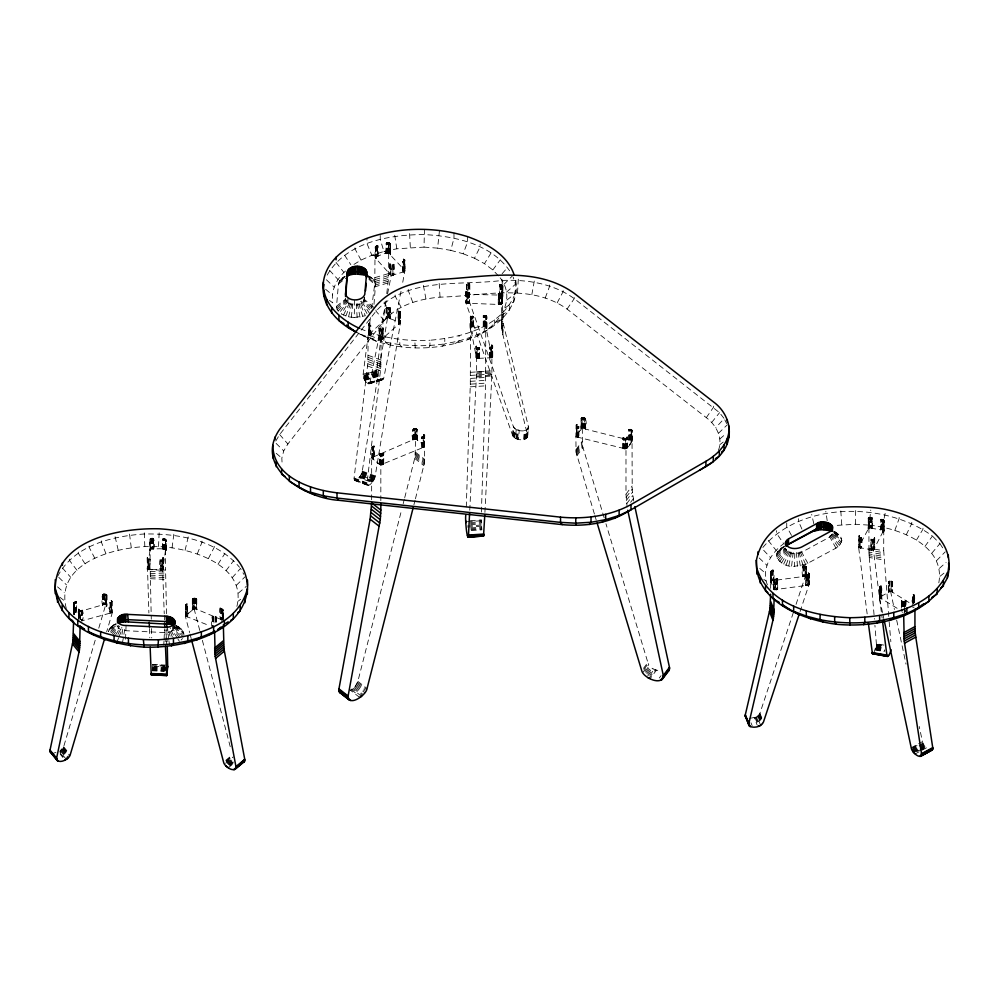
<?xml version="1.0" encoding="UTF-8"?>
<svg xmlns="http://www.w3.org/2000/svg" width="999" height="999" viewBox="0 0 999 999"><rect width="100%" height="100%" fill="white"/><g stroke="black" fill="none" stroke-linecap="round" stroke-linejoin="round"><path stroke-width="0.75" stroke-dasharray="5 3.75" d="M73.501 613.436L73.501 602.946L76.598 601.935L76.598 612.437L73.714 613.049M73.576 613.249L73.714 602.559M73.914 612.862L73.914 602.372M74.163 612.699L74.163 602.21M74.45 612.562L74.45 602.072M74.775 612.462L74.775 601.96M75.125 612.375L75.125 601.885M75.487 612.337L75.487 601.848L73.576 602.759L74.863 604.333L74.863 614.835M75.862 612.337L75.862 601.848M76.236 612.362L76.236 601.873M78.684 619.492L78.684 609.003L79.97 610.576L79.97 619.567M78.796 617.432L78.684 609.003M78.958 617.594L78.796 609.927M79.171 617.744L78.958 610.102M79.408 617.882L79.171 610.252M79.67 617.981L79.408 610.377M105.956 594.18C107.992 625.262 105.12 587.05 106.918 595.354M106.306 594.355L106.306 604.857L103.709 604.57L76.598 612.437M106.593 605.069L106.593 594.58M111.9 601.061L112.013 612.087L112.013 601.323L111.064 600.424L111.064 610.913L112.375 612.524L106.668 631.793M111.413 611.088L111.413 600.599M111.701 611.313L111.701 600.811M126.074 625.486L125.499 640.471M149.438 569.805C147.165 566.795 153.034 557.467 148.114 559.078L148.114 569.567L149.9 569.767L150.212 549.038C154.233 549.4 167.357 547.065 165.31 551.685L162.949 568.181L163.549 569.18L162.65 570.267L164.248 613.723M148.114 559.078L148.526 569.705L147.278 569.53L147.14 568.531L149.987 550.624L150.162 538.861M148.976 569.78L148.526 559.203M160.027 559.64C157.717 573.863 164.498 574.475 162.263 559.752C157.28 557.679 163.149 567.594 160.889 570.342M160.439 570.267L160.439 559.777M162.849 549.525L162.849 539.023L164.448 538.898L166.184 540.047L166.121 550.973M163.149 549.438L163.149 538.948M163.474 549.388L163.474 538.898M163.799 549.363L163.799 538.861M164.123 549.363L164.123 538.873M164.448 549.388L164.448 538.898M164.773 549.45L164.773 538.961M165.072 549.525L165.072 539.035M165.335 549.637L165.335 539.148L162.575 539.135L162.575 549.625M165.584 549.762L165.584 539.273L162.849 539.023M165.822 549.937L165.822 539.448M166.121 550.337L165.996 539.635M166.184 550.549L166.184 540.047M185.627 604.732L185.539 615.796L185.514 605.107L187.25 603.871L187.25 614.36L185.277 616.008L189.623 632.579M185.752 615.047L185.752 604.557M192.332 599.437L192.345 610.127L192.357 599.25L194.443 598.164L196.803 599.3L194.068 598.201L192.357 599.25M192.357 609.74L192.557 598.888M216.046 622.277L216.308 615.771L215.035 616.833L215.035 625.824M216.221 622.027L216.308 615.771M222.852 619.605L223.127 610.102L221.84 611.163L222.852 610.614M223.027 619.355L223.127 610.102M369.88 333.516L369.88 323.014L369.168 323.351L369.18 335.477L368.219 334.99L381.168 339.822L400.512 322.552L387.562 317.719L362.262 471.116C362.637 474.475 354.545 485.014 354.083 478.034L367.794 363.748L368.219 334.99L386.538 318.331L387.562 317.719L390.472 318.806L390.472 308.316L388.599 307.367L387.937 307.367L387.937 317.857L388.599 317.857L388.599 307.367M369.905 335.826C372.152 333.616 366.645 322.302 370.804 325.462L370.804 335.964M370.342 335.914L369.905 325.324M371.653 499.8L371.653 457.717L414.298 439.185L416.72 439.498L424.637 445.804L423.813 447.202L383.803 463.611C379.807 467.495 374.85 460.189 371.653 457.717M371.94 458.091L371.978 447.09L373.988 446.103L374.3 456.593M372.09 458.391L372.078 446.915M372.365 458.666L372.39 446.603M372.59 446.466L372.54 458.778L379.333 463.848M372.739 458.891C374.438 456.131 370.954 444.705 372.739 448.401M372.952 458.978L372.827 446.353M373.189 459.053L373.089 446.253M373.439 459.115L373.376 446.178M373.676 456.618L373.676 446.128M373.988 456.593L373.988 446.103M371.64 308.404L374.787 283.391L374.987 257.23C379.533 255.969 387.525 250.562 390.234 254.895L404.87 270.479L402.222 285.214M378.072 256.318L378.072 245.829L375.387 246.628L378.072 245.829M379.483 464.148L379.308 453.196L381.68 454.458L383.803 453.109L380.831 454.383L379.308 453.196M379.595 464.285L379.595 453.796M379.745 464.423L379.745 453.933M379.92 464.547L379.92 454.046M379.945 339.56C380.956 327.21 378.259 323.064 378.971 338.998M380.119 464.647L380.119 454.158M380.344 464.747L380.344 454.245M379.945 329.071C379.52 343.344 382.979 343.731 382.355 328.933C384.19 327.747 382.467 327.098 381.331 329.195L381.331 339.685M380.582 464.822L380.582 454.32M380.831 500.724L380.831 454.383M380.844 339.71L380.844 329.208L378.971 328.509M381.256 464.935L381.256 454.445M398.701 324.176L398.701 313.674L400.574 312.275L398.301 311.101L397.977 321.603L400.512 322.552L375.212 475.949C375.587 479.308 367.507 489.847 367.033 482.867L380.744 368.581L381.168 339.822M381.68 464.947L381.68 454.458M382.118 464.91L382.118 454.408M382.517 464.822L382.517 454.333L383.803 453.109L383.666 464.098M382.892 464.697L382.892 454.195M383.216 464.523L383.216 454.033M383.479 464.323L383.479 453.833M386.163 253.796L386.351 243.144L388.711 242.682L390.359 243.756L390.372 254.47M386.563 253.496L386.563 243.007M386.825 253.371L386.825 242.882M387.1 253.271L387.1 242.782M387.412 253.197L387.412 242.707M387.724 253.147L387.724 242.657M388.062 253.134L388.062 242.645M388.261 317.844L388.261 307.355M388.386 253.134L388.386 242.645L386.026 243.481L386.026 253.971M386.763 293.619L388.623 277.447L388.711 242.682L386.351 243.144M388.923 317.894L388.923 307.405M389.223 317.957L389.223 307.467M389.061 242.757L389.061 253.247L383.916 251.461L371.878 255.257L361.026 260.09L353.958 264.398M389.385 253.359L389.385 242.857M389.685 253.496L389.685 242.994M389.935 253.659L389.935 243.157M390.272 254.033L390.134 243.344M390.359 254.245L390.359 243.756L388.711 242.682L390.372 243.968M391.97 264.822C390.134 280.719 396.153 277.235 393.968 264.236L391.97 264.822L393.968 264.236M392.445 264.81L392.445 275.299L391.221 275.537L375.399 258.042L375.711 256.78M392.894 275.237L392.894 264.735M398.301 321.591L398.301 311.101M398.638 321.603L398.638 311.114M398.963 321.641L398.963 311.151M399.263 321.703L399.263 311.213M402.609 261.676L404.607 261.089L402.609 261.676L402.609 272.178L404.957 271.478L404.72 259.79L403.309 259.128L403.309 269.618M403.084 272.153L403.084 261.663M403.534 272.09L403.534 261.588M412.899 440.084C409.665 428.022 417.894 422.165 415.222 439.098M412.999 439.922L413.136 429.258M413.299 439.61L413.299 429.108M413.511 439.473L413.511 428.971M413.748 439.348L413.748 428.858M414.011 439.26L414.011 428.758M414.298 439.185L414.298 428.683M414.597 439.123L414.597 428.633M414.91 428.608L414.91 439.098C420.354 439.997 413.286 413.961 415.809 439.173M404.732 497.627L415.022 457.18L415.547 438.961M416.071 439.223L416.071 428.733M416.521 439.398L416.308 428.808M416.72 439.498L416.521 428.908M416.895 439.622L416.72 429.008M417.045 439.76L416.895 429.133M417.332 440.347L417.045 429.258M421.753 447.39L421.753 436.888L424.725 435.626L423.201 434.44L423.201 444.93M422.165 447.44L421.753 436.888M422.602 447.452L422.602 436.963L424.725 435.626L423.201 434.44M423.039 447.415L423.039 436.925M423.439 447.327L423.451 434.49M423.813 447.202L423.688 434.565M423.913 445.154L423.913 434.665M424.138 447.028L424.113 434.765M424.4 446.828L424.288 434.89M424.587 446.603L424.55 435.164M415.447 498.751L424.425 463.074L424.7 435.464M470.816 329.021L470.492 316.883L470.816 329.021L476.635 358.466L476.635 371.753L469.755 510.277M470.429 328.746L470.329 317.033M466.283 506.905L470.304 384.153L470.492 316.883M470.192 328.409C468.718 318.394 474.712 307.055 473.426 326.935C471.915 329.645 489.41 322.602 486.188 328.246L491.545 355.332L492.644 356.83L491.008 357.742L476.635 358.466L476.273 346.091L476.598 358.229M471.103 316.521L470.891 327.11M470.329 327.535L471.341 326.935L471.341 316.433M471.341 326.935L471.59 316.371M471.59 326.873L471.84 316.333M471.84 326.823L472.115 316.308M473.426 326.935L472.39 326.785L472.39 316.296M472.652 326.798L472.652 316.308M472.927 326.823L472.927 316.333M473.176 326.873L473.176 316.383M475.974 357.617L475.999 346.416M476.211 357.942L476.111 346.241M477.085 358.441L477.085 347.939L479.632 347.777L479.632 358.266M477.085 347.939L477.335 358.504L476.635 358.466M477.597 358.554L477.335 348.014M477.859 358.579L477.597 348.052M478.134 358.591L477.859 348.089M478.409 358.579L478.409 348.089L479.632 347.777M478.671 358.554L478.671 348.064M478.933 358.504L478.933 348.014M479.183 358.441L479.183 347.952M479.408 358.366L479.408 347.877M483.229 326.298L483.229 315.796L485.764 315.634L486.95 316.883L486.188 317.757L485.764 315.634L483.229 315.796M483.441 326.198L483.441 315.709M483.666 326.124L483.666 315.622M483.916 326.049L483.916 315.559M484.178 326.011L484.178 315.522M484.453 325.986L484.453 315.484M484.715 325.974L484.715 315.484M484.99 325.986L484.99 315.497M485.252 326.011L485.252 315.522M485.514 326.061L485.514 315.572M481.393 512.137L485.626 383.141L485.764 315.634L486.95 316.883M486.188 328.246L486.126 315.771M486.438 326.436L486.438 315.946M486.476 328.072L486.476 317.57M486.713 327.859L486.675 316.159M486.95 327.372L486.938 316.633M489.423 357.617L489.423 347.128L492.495 346.566L491.545 344.842L491.508 357.63M489.672 357.692L489.423 347.128M489.935 357.729L489.672 347.19M490.197 357.767L489.935 347.24M490.472 357.779L490.197 347.277M490.734 357.767C489.685 352.585 491.583 348.651 491.545 344.842L492.719 346.091M491.008 357.742L491.008 347.252M491.271 357.692L491.271 347.202M491.745 357.555L491.745 347.053M484.915 512.362L491.883 375.075L491.908 344.98M492.257 357.267L492.207 345.154M492.495 357.055L492.457 345.367M492.644 356.83L492.632 345.592M492.719 356.581L492.719 345.841M501.935 302.622L501.748 291.983L501.598 324.563L502.385 332.605L527.609 435.377C527.147 442.045 514.797 440.534 512.562 435.327L466.021 303.184L466.795 294.293L500.949 295.117L502.784 296.091L502.21 303.546L500.636 304.533L466.021 303.184M502.247 303.172L501.935 292.133M502.41 297.178L502.347 285.09L502.722 296.84M502.584 297.015L502.847 285.976M594.405 514.01L576.048 452.122L575.886 436.413L581.018 429.607L581.068 418.494C587 414.198 586.813 425.886 585.426 429.108L628.733 439.96C636.026 439.348 628.558 446.553 625.986 448.988L625.986 494.18L627.11 506.993M577.11 437.038L575.886 436.413L576.123 425.062L577.085 424.338L577.11 437.038L625.986 448.988L624.987 448.938L625.611 438.399L625.611 448.888M576.485 424.65L576.423 436.663L576.336 424.775M576.623 436.813L576.673 424.525M576.848 436.938L576.873 424.425M577.385 437.125C580.107 434.14 573.339 423.339 578.908 426.685L578.908 437.175M577.672 437.175L577.385 426.623M577.984 437.212L577.672 426.685M578.296 437.225L578.908 426.685M578.608 437.212L578.608 426.723M576.873 434.915L581.156 428.833L581.281 418.206M581.156 428.833L581.43 418.069M581.43 428.571L581.618 417.957M581.618 428.446L581.818 417.857M604.158 517.782L582.642 446.403L582.042 417.757L584.502 417.794L584.502 428.284L585.426 429.108M581.818 428.346L582.429 417.644M582.429 428.146L582.842 417.582M584.502 428.284L583.279 428.059L583.279 417.57M583.703 428.084L583.703 417.594M584.115 428.159L584.115 417.669M584.827 428.446L584.827 417.957M585.102 428.646L585.102 418.144M585.302 428.858L585.302 418.369M622.964 448.226L622.964 437.737L625.611 438.399M623.126 448.376L622.964 437.737M623.326 448.526L623.126 437.887M623.551 448.651L623.326 438.024M623.801 448.751L623.551 438.149M624.075 448.838L623.801 438.261M624.375 448.888L624.075 438.336M624.675 448.926L624.375 438.399M625.299 448.926L625.299 438.436M626.161 448.751L626.161 438.249L627.185 436.9L626.161 438.249M626.385 448.651L626.385 438.161M626.585 448.551L626.585 438.062M626.76 448.426L626.91 437.812M627.035 448.164L627.135 437.525M627.197 447.864L627.185 436.9M628.733 439.96L628.733 429.47L630.406 429.308L632.167 430.482L631.106 431.68L632.13 430.319L628.733 429.47L631.193 429.508L631.106 442.17M629.12 439.86L629.12 429.358M629.545 439.785L629.545 429.295M629.969 439.772L629.969 429.283M630.406 439.797L630.406 429.308M630.819 439.872L630.819 429.383M631.331 431.593L631.331 442.082L627.135 448.014M631.53 441.97L631.53 429.67M631.868 441.72L631.805 429.857M633.678 500.986L632.205 489.173L632.005 430.082M632.167 441.133L632.167 430.482M770.641 588.374L770.841 571.078L771.353 582.829L774.163 589.76L805.594 585.501C812.162 587.412 808.441 576.823 809.115 573.838C807.204 569.605 807.392 582.654 809.128 584.527M771.353 582.829L770.841 571.078M771.066 582.617L770.753 571.341M773.601 589.085L773.563 577.797L774.075 589.547L775.124 589.909L775.124 579.42L774.437 579.233L774.437 589.735M773.563 577.797L774.075 589.547M805.681 576.773C804.407 542.057 807.554 604.22 805.431 566.158L806.118 567.857M805.681 566.283L805.906 576.91L803.858 576.435L772.252 580.719L770.641 581.093L770.866 582.367M806.093 577.072L805.906 566.421M806.255 578.171L806.093 566.583M808.416 583.491L808.416 573.001M808.641 583.628L808.641 573.139M800.062 611.575L808.853 585.064L808.828 573.301M808.99 584.89L808.965 573.463M809.078 584.715L809.115 573.838M859.452 537.137C857.167 550.699 863.66 552.859 861.6 537.512L859.452 537.137L861.6 537.512M859.802 537.312L859.802 547.802L858.641 547.489L858.878 546.49L868.131 529.333L868.78 517.619L868.131 529.333M860.214 547.927L860.214 537.437M873.039 539.497L873.039 549.987L873.039 539.497L870.891 539.123L870.891 549.612L873.413 550.062L874.674 549.1L874.45 548.064L882.741 532.217L883.278 519.58L880.818 519.368L880.818 529.87L872.252 528.371L869.08 525.124L855.456 524.263L834.29 525.524M871.24 549.8L870.891 539.123M871.652 549.925L871.24 539.298M872.252 528.371L872.252 517.882L869.367 517.382L869.367 527.872L868.481 528.309L868.481 517.819M879.595 586.7L879.595 597.19L881.23 596.303L881.23 585.814L879.595 586.7L881.23 585.814M879.769 596.94L879.769 586.45M880.044 596.715L880.044 586.226M880.818 529.87L881.118 519.305M881.118 529.795L881.443 519.268M881.443 529.757L881.767 519.243M882.741 532.217L884.028 530.981L882.105 529.757L882.105 519.255M882.429 529.795L882.429 519.305M882.729 529.87L882.729 519.368M883.016 529.957L883.016 519.468M883.278 530.069L883.278 519.58M883.516 530.207L883.516 519.717L880.818 519.368L883.978 520.279L884.028 530.981M883.978 530.769L883.865 520.067M889.497 581.181L889.947 591.583L889.947 581.093L888.311 581.98L888.311 592.469L890.546 591.246L891.932 591.858L913.036 605.069M888.486 592.22L888.486 581.73M888.76 591.995L888.76 581.505M912.736 603.096L912.736 597.102L914.609 595.928L914.609 601.922M913.061 603.046C909.315 600.312 917.619 593.781 912.412 597.115L912.412 603.109M913.373 602.984L913.373 596.99M913.648 602.884L913.648 596.89M913.91 602.759L913.91 596.765M914.135 602.622L914.135 596.628M914.322 602.459L914.322 596.465M914.46 602.297L914.56 596.116M470.417 520.641L481.143 519.93L481.855 529.832L468.069 530.744M167.72 667.032L152.347 666.296L152.36 664.447L167.732 665.184M718.406 450.349C723.251 438.136 716.208 424.95 706.305 417.657L567.045 309.066C530.082 282.53 481.543 296.328 440.035 297.128C419.742 298.901 398.027 304.67 384.215 320.654L287.874 444.018L283.741 450.911L281.83 458.116L282.193 465.409M66.271 608.428C53.859 559.515 123.102 544.63 158.529 546.565C190.871 547.752 249.438 565.684 236.214 608.816M183.866 635.252L183.866 633.566L174.9 626.598C174.725 631.493 168.431 632.717 164.498 632.567L126.074 630.731C122.552 630.544 117.208 629.058 117.258 624.725L108.304 631.643L111.014 626.873L116.159 623.526M470.417 522.452L481.131 521.753L481.143 519.93M152.347 666.296L152.36 665.621L164.66 666.208M784.827 546.266C767.444 552.822 781.717 568.244 794.53 566.283L794.817 551.123M855.456 524.263L855.731 507.792M873.825 652.884L876.473 644.967L874.924 625.312M347.989 297.927L347.989 303.172L341.321 313.998L348.501 316.833L354.208 317.52L354.657 299.75M380.244 235.439L380.244 239.373L383.916 251.461L396.828 248.801L424.013 247.115L424.475 229.345M158.529 546.565L159.278 530.107M163.749 645.079L163.998 640.908M164.086 639.522L164.498 629.944M401.011 291.321L383.703 378.334C381.168 382.867 376.049 373.326 376.835 370.192L385.964 299.75M517.519 292.907L518.381 277.759M874.35 538.998C875.161 535.352 871.528 548.638 873.413 550.062L882.117 618.031M883.928 531.418L884.028 520.491M527.609 435.377L527.472 437.125L528.384 426.486L502.809 321.715L502.347 285.09L502.21 303.546M528.246 428.234L528.384 426.486C527.922 433.154 515.571 431.643 513.336 426.436L466.795 294.293L468.069 294.218L468.069 283.728L469.842 283.878L469.842 294.38M347.065 299.85L347.065 302.472L339.535 312.662L337.15 309.59L336.526 306.243L338.461 284.016L339.66 280.719L344.568 276.573M374.001 304.358L375.599 283.404L372.677 278.671L365.559 274.25M465.821 291.671L466.034 302.959L465.934 291.408M466.633 285.577L466.745 284.278L466.558 303.346M501.598 324.563L502.372 315.672M501.648 326.586L502.422 317.682M501.785 328.596L502.559 319.705M502.035 330.607L502.809 321.715M502.385 332.605L503.159 323.713M502.822 334.603L503.596 325.711M512.562 435.327L513.336 426.436M512.837 435.951L513.611 427.06M513.199 436.538L513.973 427.647M513.648 437.075L514.423 428.184M514.173 437.574L514.947 428.683M514.785 438.012L515.546 429.12M516.158 438.698L516.933 429.795M516.908 438.923L517.682 430.032M517.682 439.073L518.456 430.169M523.588 439.285L524.363 430.382M524.313 439.248L525.087 430.357M525.012 439.11L525.786 430.219M525.661 438.873L526.436 429.982M526.261 438.549L527.035 429.657M526.76 438.136L527.534 429.245M527.172 437.662L527.947 428.771M527.647 436.551L528.471 427.072M73.489 603.134C74.438 603.259 74.663 606.043 73.501 613.823M370.454 317.595L363.074 374.8L376.798 370.741M791.62 566.108L793.306 551.036M872.252 517.882L869.367 517.382L872.065 517.732L872.065 528.221L869.08 525.124L870.766 510.052M147.178 557.767L148.888 612.986M162.675 559.602L162.949 557.692L162.675 570.104M165.31 551.685L165.584 539.273L165.822 551.373M351.298 317.307L353.159 300.949M424.013 247.115L437.612 248.139L439.473 230.457M867.157 613.91L858.641 547.489L859.527 535.302L859.527 545.791M868.119 518.306L868.78 517.619M122.44 642.981L124.575 630.594L124.575 625.337M172.065 547.839L174.201 531.505M767.407 584.89C761.001 569.405 771.091 552.722 783.666 543.768L776.548 533.241L776.548 530.619M776.485 555.194L785.476 548.014C786.962 554.682 796.665 554.77 801.71 552.247L829.819 537.012L832.854 533.129L841.845 540.634L839.547 545.479L835.976 548.139L805.594 564.435L794.53 566.283M938.81 582.817C945.641 545.279 899.038 527.996 869.08 525.124M376.823 371.366L363.099 375.424C363.012 378.309 367.732 386.825 369.98 382.392L386.376 299.962M387.587 293.856L391.221 275.537C390.397 274.513 388.698 260.889 390.846 264.61L390.846 275.1M531.843 294.58L534.552 279.658M329.395 300.349L332.742 302.884C330.657 290.597 336.788 278.309 346.079 270.504M356.069 332.03C389.473 351.136 431.468 352.21 467.395 339.76C493.019 332.967 520.279 302.148 499.388 276.885M505.157 307.892L513.948 301.611L513.948 296.366L515.896 287.712L515.472 278.983C520.841 304.82 499.975 325.137 478.246 334.927M788.81 565.659L791.857 550.799M883.591 531.805L883.703 519.88L883.703 530.369L882.304 527.21L885.351 512.362M359.603 697.389L350.424 690.234L355.082 686.675L357.867 681.38L401.66 509.677M403.196 503.646L404.345 499.125M413.911 504.782L415.06 500.262M348.501 316.833L351.698 304.633L351.698 299.388M437.612 248.139L450.774 250.362L453.983 238.174L453.983 232.917M905.843 600.836L903.321 601.835L901.41 600.436L903.695 601.848L905.843 600.836L905.743 605.519M368.681 334.59L369.168 323.351M387.25 307.505L386.051 308.579L387.25 307.505L387.25 317.994M121.99 634.365L123.139 626.385M185.09 550.312L188.561 535.551M166.184 540.272L165.31 541.196M66.296 759.352L59.715 751.298L63.649 746.765L95.692 638.561M98.764 628.184L105.794 604.47C107.642 589.56 99.638 590.958 102.522 605.369M770.753 581.83L770.641 581.093M749.213 718.431L756.455 717.082L759.69 713.998L793.131 613.211M796.053 604.383L805.319 576.398L808.853 585.064M466.633 296.066L466.795 294.293M786.138 564.959L790.471 553.071L790.471 550.449M894.804 530.469L899.137 518.581L899.137 515.946M884.003 520.704L882.741 521.715M545.254 297.952L549.687 286.076L549.687 283.454M345.854 316.109L350.337 304.258L350.337 300.324M450.774 250.362L463.161 253.758L467.644 241.908L467.644 236.663M117.07 641.683L118.644 637.762M119.168 636.45L121.803 629.919L121.803 627.297M197.278 553.933L202.01 542.17L202.01 539.547M576.123 425.062L577.085 424.338M581.068 418.494L582.042 417.757L585.426 418.606M470.217 317.207L470.816 318.531M428.958 347.677L429.92 345.492L429.92 340.247C461.476 337.575 499.537 327.734 513.948 296.366M149.95 549.587L149.987 550.624M498.264 304.108L498.264 293.619L501.311 293.856L502.085 292.307M783.691 564.035L789.21 552.584L789.21 549.962M906.268 534.815L911.775 523.364L911.775 520.741M343.444 315.16L349.088 303.771L349.088 298.526M463.161 253.758L474.475 258.229L480.132 246.84L480.132 244.218M806.255 567.682L806.243 566.745M805.594 585.501L805.594 575.012L809.078 574.213M327.148 275.125C346.166 242.108 389.348 234.528 424.475 234.59C455.756 236.276 492.157 244.268 510.501 272.115M117.969 634.415L120.579 629.395L120.579 626.773M208.341 558.616L214.211 547.327L214.211 544.705M859.527 535.302L858.84 536.263M868.78 528.109L871.84 528.084L871.84 517.582M873.488 539.41L874.45 537.562L874.35 549.487M557.167 302.847L563.124 291.608L563.124 288.986M57.692 576.286C73.751 545.392 112.05 536.126 144.143 534.003C178.022 533.329 216.658 539.997 239.548 567.295M399.725 313.424L400.512 312.063L397.977 311.114L400.399 311.875L400.399 323.401M275.786 441.021L279.67 434.54L376.011 311.164C407.604 276.611 460.489 285.901 501.873 280.469C526.997 279.283 553.521 283.579 574.275 298.639L719.555 412.687L724.175 418.593L715.734 427.734M781.53 562.899L788.086 551.997L788.086 549.375M916.408 540.147L922.964 529.245L922.964 524M498.451 275.899L492.819 269.942L484.453 263.661L491.121 252.834M115.697 634.727L119.518 628.783L119.518 626.161M218.007 564.235L224.862 553.533M567.045 309.066L574.275 298.639L574.275 296.016M706.305 417.657L713.536 407.217L713.536 404.595M192.432 609.552L195.854 608.891L220.367 619.218C227.972 620.441 216.633 593.031 220.367 619.218M779.707 561.588L787.15 551.323M924.987 546.328L932.429 536.063C885.713 501.535 800.386 500.986 762.025 548.501L770.491 557.604M492.819 269.942L500.349 259.752M575.886 449.712L582.042 441.546M575.923 450.911L582.08 442.744M576.048 452.122L582.192 443.956M576.236 453.346L582.38 445.179M576.498 454.57L582.642 446.403M576.835 455.806L582.979 447.639M625.986 494.18L632.13 486.014M626.061 497.34L632.205 489.173M626.273 500.536L632.417 492.37M626.623 503.746L632.767 495.579M630.619 502.322L633.254 498.826M643.481 668.356L647.864 662.524L605.956 523.751M643.868 669.417L648.251 663.573L647.864 662.524M642.632 672.777L648.776 664.61L648.251 663.573M645.029 671.44L649.425 665.609L648.776 664.61M645.791 672.377L650.187 666.545L649.425 665.609M646.653 673.251L651.048 667.419L650.187 666.545M647.614 674.05L651.997 668.219L651.048 667.419M647.752 675.911L653.021 668.918L660.751 671.428M649.712 675.336L654.108 669.505L656.355 670.329L650.212 678.496M649.075 678.146L655.219 669.979M659.29 677.996L661.051 675.674M112.65 635.876L118.631 628.071L118.631 625.449M226.011 570.654L233.704 560.614M711.638 422.502L719.555 412.687M778.258 560.114L786.4 550.561L786.4 547.939M931.78 553.196L939.922 543.643L932.429 536.063M338.137 311.176L346.341 301.71L346.341 299.088M502.122 273.726L507.604 267.42M466.146 301.661L465.871 302.697M181.144 640.022L182.48 638.523M112.4 633.503L117.944 627.297M232.193 577.722L240.522 568.406L243.818 574.35M777.222 558.541L785.863 549.737M936.625 560.601L945.266 551.81M337.15 309.59L345.829 300.886L345.829 298.264M503.996 284.34L512.674 275.637M442.432 346.216L444.78 343.881L459.028 340.946L472.302 336.763L484.278 331.431L484.278 326.186M185.514 605.107L186.938 603.933L186.938 614.422M192.345 599.625L193.756 598.251L193.756 608.753M110.926 632.866L117.482 626.46M236.376 585.264L245.13 576.723M718.493 433.241L727.297 424.812M423.439 436.838L424.725 435.626M776.623 556.88L785.551 548.888M939.41 568.356L946.103 562.362M368.681 324.088L369.88 323.014M398.701 313.674L400.512 312.063M336.613 307.929L345.554 300.025L345.517 296.528M506.518 292.12L515.472 284.228L513.149 277.073M775.124 579.42L777.684 578.796L777.684 589.285M110.527 631.393L117.258 625.599M238.474 593.094L246.316 586.326M719.879 438.936L725.486 434.115M185.539 605.307L187.25 603.871M196.391 609.19L196.391 598.701L194.068 598.201L194.068 608.691L185.277 616.008L209.166 625.561M215.035 616.833L216.046 616.283M225.774 760.314L232.367 754.819M225.999 761.013L232.592 755.519M226.298 761.7L231.793 757.13M225.574 763.298L233.254 756.892M227.11 763.036L232.592 758.466M227.597 763.661L231.993 760.002M228.147 764.235L232.542 760.576M228.734 764.747L232.03 762.012M229.358 765.209L233.741 761.55M229.995 765.584L233.291 762.836M228.446 767.719L233.941 763.149M940.059 576.261L945.678 571.778M338.461 284.016L347.44 276.923M336.526 306.243L345.517 299.151M506.905 300.037L515.896 292.957L515.896 287.712M719.842 444.667L723.214 442.058M238.411 600.998L240.659 599.275M776.81 553.521L784.39 548.064M338.836 282.33L345.117 277.847M455.357 343.556L459.028 340.946L459.028 335.701M108.766 629.969L116.259 624.737M80.669 619.667C79.046 606.081 85.002 607.929 82.667 620.616L112.375 612.524L105.794 604.47M111.314 602.447C112.25 634.377 110.34 580.594 109.615 613.274M777.584 551.898L783.628 547.902M339.66 280.719L344.468 277.572M501.286 315.484L509.69 309.99L509.69 304.745M109.678 628.371L115.609 624.562M914.135 607.117L912.736 607.592M778.783 550.349L784.04 547.127M340.909 279.196L347.415 275.225M467.395 339.76L472.302 336.763L472.302 331.518M495.404 322.64L503.209 317.882L503.209 312.637M111.014 626.873L116.121 623.788M780.394 548.938L783.94 546.865M342.57 277.797L344.892 276.436M487.662 329.171L494.667 325.087L494.667 319.842M112.75 625.511L114.823 624.313M350.424 690.234L352.397 689.135L361.576 696.291M888.311 581.98L889.947 581.093M882.529 612.537L879.307 597.34L890.546 591.246L891.558 591.708L891.133 581.118L891.133 591.608M911.213 747.764L917.457 744.367M918.705 743.693L922.452 741.658L919.23 726.473M912.649 747.801L920.141 743.743M911.65 749.213L917.894 745.828M919.142 745.142L922.889 743.119L922.452 741.658M911.962 749.937L918.206 746.553M919.455 745.866L923.201 743.843L922.889 743.119M912.324 750.636L918.568 747.252M919.817 746.578L923.563 744.542L926.51 747.789L920.266 751.173M912.736 751.31L918.98 747.926M920.229 747.252L923.975 745.217M913.186 751.947L919.43 748.563M920.678 747.889L924.437 745.853L926.51 747.789M913.685 752.534L918.68 749.824M919.929 749.15L924.924 746.44M916.695 751.698L919.192 750.349M920.441 749.662L925.436 746.952M919.729 750.798L925.973 747.414M915.271 753.883L919.018 751.847M771.465 580.981C769.193 567.22 775.724 565.546 773.613 580.694M802.622 576.76C800.349 562.999 806.88 561.326 804.782 576.473M371.978 447.09L374.3 446.103M412.899 429.595L415.222 428.608M153.671 549.2C157.567 534.94 146.841 534.153 150.662 549.05M375.387 246.628L377.747 245.791L377.747 256.281L371.878 255.257L366.97 243.556L366.97 238.311M873.488 549.9L873.813 539.298M354.208 317.52L365.322 315.784L360.402 304.096L360.402 301.473M808.99 574.4L808.154 572.877L808.853 574.575L806.643 575.237L806.643 585.726M374.987 277.597L388.711 273.526M374.962 279.583L388.686 275.524M391.221 275.537L404.957 271.478M374.9 281.506L388.623 277.447M374.787 283.391L388.511 279.333M374.625 285.202L388.349 281.144M374.425 286.963L388.149 282.904M363.311 376.785L377.035 372.727M363.499 377.485L377.222 373.426M363.723 378.171L377.447 374.113M363.998 378.821L377.722 374.762M364.298 379.408L378.022 375.349M364.623 379.932L378.346 375.874M364.947 380.357L378.671 376.298M369.98 382.392L383.703 378.334M367.644 383.341L381.368 379.283M369.855 382.867L383.579 378.808M367.994 383.628L381.718 379.558M368.344 383.803L383.416 379.195M383.204 379.495L368.668 383.891L367.282 382.979L381.006 378.921L382.392 379.832M368.968 383.878L382.692 379.82M73.576 602.759L76.598 601.935M105.532 604.545L105.532 594.055L102.522 594.867L104.433 593.955L104.433 604.457M80.669 610.676L82.667 610.127M109.615 602.784L111.613 602.235M111.613 612.737L112.375 612.524M53.671 753.109L55.981 752.484M381.331 329.195L382.03 329.058M869.367 527.872L870.004 517.27M467.195 303.571L467.195 293.082L469.63 292.794L466.296 292.695L469.63 292.794L469.63 303.284M467.632 294.305L468.069 283.728M499.525 304.558L499.6 284.74L500.487 284.615L501.81 284.815L501.81 304.071M161.351 570.367L161.351 559.877L162.263 559.752M913.061 597.052L912.412 597.115M771.465 570.491L773.613 570.204M802.622 566.271L804.782 565.983M774.437 579.233L777.684 578.796L775.486 579.457L775.486 589.947M805.594 575.012L808.853 574.575M470.891 316.621L473.426 316.446M476.635 371.753L491.958 370.741M470.442 372.327L485.764 371.316M476.635 372.914L491.958 371.915M476.623 374.038L491.945 373.027M470.429 375.437L491.92 374.076M476.573 376.086L491.883 375.075M476.523 377.035L491.845 376.024M470.404 378.434L485.726 377.422M470.367 381.343L485.689 380.332M470.304 384.153L485.626 383.141M470.229 386.85L485.539 385.839M467.332 521.69L481.131 520.779M470.442 523.513L481.168 522.802M470.492 524.625L481.218 523.913M467.507 525.961L481.293 525.049M467.594 527.085L481.381 526.173M470.766 527.947L481.493 527.235M470.879 528.933L481.605 528.221M471.004 529.807L481.73 529.095M360.527 328.783C382.242 338.374 406.343 341.421 429.92 340.247M467.632 283.816L469.842 283.878M499.6 284.74L501.81 284.815M498.264 293.619L501.598 293.718L499.163 294.006L499.163 304.495M502.372 295.317L501.398 295.18M881.792 598.863L879.869 598.289L879.694 587.612L881.792 588.374L879.507 586.975L881.792 588.374L881.792 598.863L897.489 608.516M871.652 539.435L872.577 539.535M153.671 538.711L150.662 538.561L153.421 538.573L153.421 549.063M166.508 613.723L165.584 570.117L150.212 569.393L151.286 619.23M147.278 569.53L162.65 570.267M150.225 571.378L165.584 572.102M150.225 573.301L165.597 574.025M150.25 575.162L165.622 575.899M150.275 576.96L165.647 577.684M150.312 578.683L165.684 579.42M164.66 665.584L152.36 664.447M152.323 667.007L167.695 667.744M152.298 667.732L167.657 668.468M152.248 668.443L167.62 669.18M152.198 669.13L167.57 669.867M152.148 669.767L167.52 670.504M152.085 670.329L164.385 670.916M152.035 670.791L164.323 671.378M185.739 616.196C183.891 600.299 189.423 604.52 187.562 616.92M212.05 626.723C210.027 619.33 214.011 609.79 213.861 622.951M868.943 527.797L868.943 548.151L883.703 550.724L889.048 620.167M858.641 547.489L873.413 550.062M868.943 548.151L868.955 550.137L883.715 552.709M868.955 550.137L868.993 552.06L883.753 554.632M868.993 552.06L869.068 553.933L883.828 556.505M869.068 553.933L869.167 555.731L883.928 558.304M869.167 555.731L869.292 557.467L884.053 560.039M883.84 645.092L876.46 643.806L876.423 645.641L883.803 646.927M876.485 644.355L883.865 645.641M876.473 644.967L883.853 646.253M876.335 646.353L883.715 647.639M876.223 647.065L883.603 648.351M876.073 647.777L883.453 649.063M875.898 648.438L884.764 649.987M875.711 649.063L884.565 650.599M875.511 649.6L884.365 651.148M875.299 650.062L884.152 651.598M371.878 255.257L377.422 256.281L377.422 245.791M902.959 612.275L902.022 611.925M913.036 603.571C911.263 594.58 915.509 590.197 914.56 601.51M79.67 610.489L78.609 609.19L78.609 618.181M390.359 308.129L387.937 307.367L390.472 308.316M383.916 251.461L388.711 253.172M368.219 355.344L381.168 360.177M368.194 357.38L381.143 362.212M368.119 359.465L381.069 364.298M367.982 361.588L380.931 366.421M367.794 363.748L380.744 368.581M367.557 365.946L380.507 370.779M362.262 471.116L375.212 475.949M362.113 471.865L375.062 476.698M361.913 472.614L374.875 477.447M361.675 473.364L374.625 478.196M361.388 474.1L374.338 478.933M361.051 474.812L374.013 479.645M360.314 476.123L373.264 480.956M359.902 476.698L372.852 481.53M359.478 477.197L372.427 482.03M354.033 478.658L366.995 483.491M354.071 479.233L369.218 484.94M368.831 485.239L354.158 479.72L354.083 478.034L367.033 482.867L367.108 484.552M354.32 480.119L368.444 485.414M354.545 480.419L368.094 485.477M223.114 609.827L220.367 608.728L223.114 609.827L223.114 620.317M185.739 605.706L187.562 606.43M212.05 616.233L213.861 616.957M891.558 581.218L892.644 582.042L892.644 592.532M376.248 248.164L375.237 247.028L376.248 248.164L376.248 258.666M222.165 608.928L222.702 619.717M834.64 531.793L840.072 535.714L841.845 540.634M474.475 258.229L484.453 263.661M368.768 276.174L370.891 277.335M834.177 531.418L836.8 532.929M173.789 624.088L181.219 628.783L183.866 633.566M177.447 626.211L179.508 627.409M364.785 336.788L359.141 333.479C385.851 345.379 416.021 348.014 444.78 343.881L444.78 338.636M833.666 531.293L838.623 534.253M367.657 275.662L372.677 278.671M176.086 625.674L181.219 628.783M891.133 581.118L892.644 582.042M913.036 594.58L914.56 595.516M879.307 597.34L879.869 598.289M834.265 532.042L840.072 535.714M376.111 341.258L371.628 338.411L371.628 333.167M365.871 274.925L374.076 280.157M176.586 626.448L182.53 630.282M833.703 532.242L841.108 537.3M651.997 668.219L653.021 668.918M366.371 275.749L375.062 281.743M175.924 626.623L183.429 631.892M833.89 533.091L841.707 538.948M763.785 579.345L766.021 581.018M368.893 278.309L375.599 283.404M59.69 597.127L64.186 600.599M388.499 344.643L385.289 342.158L385.289 336.913M415.809 428.671L417.157 429.408M415.547 452.247L424.725 459.403M415.509 453.446L424.687 460.601M415.409 454.67L424.587 461.825M415.247 455.919L424.425 463.074M415.022 457.18L424.2 464.335M414.722 458.466L423.901 465.621M357.867 681.38L367.045 688.536M357.53 682.479L366.708 689.635M357.068 683.578L365.097 689.834M356.506 684.652L364.535 690.908M355.831 685.689L365.01 692.844M355.082 686.675L361.963 692.032M354.245 687.587L363.424 694.742M353.346 688.411L362.525 695.566M351.423 689.747L358.304 695.104M759.752 568.419L765.371 573.101M368.943 279.383L375.686 285.09M373.751 307.317L364.76 299.712C362.075 306.918 348.663 306.918 345.554 300.025M325.624 289.273L332.355 294.98M276.224 453.321L281.83 458.116M174.9 627.472L182.742 634.278M57.517 586.85L64.236 592.682M832.679 533.99L841.52 542.307M759.14 557.954L766.87 565.234M372.277 307.942L364.573 300.574L364.573 296.641M326.411 279.757L334.116 287.125M183.391 636.912L174.65 628.334L174.65 624.4M58.791 577.36L66.434 584.865M276.111 443.394L283.741 450.911M832.279 534.84L840.746 543.943M370.442 308.316L364.148 301.423L364.148 297.477M329.583 270.329L337.987 279.533M374.987 257.23L375.237 247.028M179.708 635.401L174.176 629.17L174.176 623.925M62.425 567.994L70.729 577.347M384.215 320.654L376.011 311.164L376.011 305.919M279.67 434.54L287.874 444.018M401.648 346.878L399.8 344.618L399.8 339.373M111.064 600.424L112.013 601.598M63.649 746.765L68.357 752.509M63.399 747.439L69.992 755.494M63.074 748.101L69.655 756.156M62.662 748.75L67.37 754.495M62.188 749.362L68.769 757.417M61.638 749.924L68.219 757.979M61.039 750.449L67.62 758.503M60.39 750.911L65.097 756.655M59.952 752.759L64.648 758.516M60.177 754.158L62.999 757.604M839.547 545.479L831.668 535.626L831.668 533.004M768.256 540.534L776.136 550.387M336.064 262.45L343.856 272.377M369.555 309.927L363.499 302.21L363.499 299.588M179.433 637.787L173.489 629.944L173.489 626.011M76.998 570.317L69.343 560.239L69.343 557.617M391.471 313.449L384.203 303.047L384.203 300.424M837.936 546.89L830.831 536.363L830.831 533.741M344.605 255.232L350.824 264.66M369.642 313.536L362.637 302.922L362.637 300.299M939.922 543.643L943.743 549.475M177.135 637.799L172.59 630.644L172.59 625.399M177.897 638.998L179.408 641.383M85.102 563.923L78.284 553.196L78.284 550.561M835.976 548.139L829.819 537.012L829.819 534.39M807.866 563.374L801.71 552.247L801.71 549.625M791.52 535.439L786.725 526.785L786.725 522.852M361.026 260.09L354.982 248.888L354.982 246.266M366.97 313.511L361.601 303.559L361.601 300.936M401.136 307.255L395.104 296.054L395.104 293.431M923.201 743.843L923.563 744.542M173.464 635.027L171.516 631.268L171.516 628.646M94.843 558.354L89.023 547.04L89.023 544.418M724.799 419.842L726.673 423.576M882.304 527.21L883.865 530.569M801.91 529.083L798.538 521.316L798.538 518.693M805.594 564.435L800.536 552.797L800.536 548.863M759.952 713.348L762.886 720.566M759.69 713.998L762.624 721.216M759.34 714.622L762.861 723.288M758.903 715.209L762.424 723.875M758.378 715.759L761.9 724.425M757.791 716.258L761.313 724.924M760.664 725.374L757.142 716.708L754.183 717.757L757.13 724.987M756.455 717.082L759.39 724.3M755.719 717.382L759.24 726.048M754.957 717.619L757.891 724.837M750.973 722.764L752.147 725.661M172.365 637.012L170.292 631.78L170.292 627.834M105.969 553.721L101.299 541.933L101.299 539.31M404.87 259.99L404.82 260.839L403.309 259.128L404.945 260.202L404.97 270.916M412.787 302.347L408.266 290.509L408.266 287.887M813.798 523.688L811.675 514.373M803.046 565.272L799.225 553.221L799.225 549.288M362.749 316.596L359.078 304.508L359.078 299.263M594.855 515.496L596.203 519.98M163.361 559.103L162.949 557.692L162.949 569.954M170.08 636.213L168.943 632.167L168.943 626.922M118.207 550.149L114.798 535.377M194.068 608.691L199.987 631.293M202.36 640.334L231.181 750.299M190.022 634.09L191.209 638.611M425.949 298.926L423.114 284.028M890.546 591.246L894.417 609.477M896.677 620.117L906.018 664.173M882.854 614.06L883.828 618.618M415.247 347.889L414.797 340.497M827.209 520.754L825.811 511.288M800.311 565.871L797.801 550.911M476.273 346.091L476.598 347.739M396.828 248.801L394.493 233.816M360.002 317.17L357.654 304.807L357.654 299.563M168.644 639.323L167.507 627.185M168.881 640.696L169.568 644.83M131.269 547.739L129.196 531.406M841.757 524.637L840.621 508.204M797.452 566.208L796.328 551.086M889.172 621.715L890.846 641.758M869.292 557.467L874.412 619.143M502.897 292.982L501.873 277.847M440.035 297.128L439.011 280.682M410.314 247.34L409.353 229.583M357.13 317.482L356.168 299.725M166.383 639.522L166.009 629.944M166.458 640.921L166.683 645.092M144.818 546.528L144.143 530.069M501.748 291.983L501.81 293.569M164.311 615.272L164.485 619.929M164.823 629.245L165.285 641.658M149.45 628.508L149.8 637.824M166.87 629.32L167.17 641.795M151.511 628.583L151.736 637.936M914.397 595.254L914.397 601.261M914.16 595.029L914.16 602.522M913.848 594.842L913.848 603.833M913.461 594.692L913.461 603.683M905.893 605.144L905.893 600.649L904.033 601.823L904.033 606.318M905.606 601.198L905.606 605.694M905.419 601.348L905.419 605.844M905.194 601.485L905.194 611.987M904.944 601.61L904.944 612.1M904.657 601.71L904.657 606.206M904.657 607.704L904.657 612.2M904.345 601.785L904.345 606.281M904.345 607.779L904.345 612.275M903.695 606.343L903.695 601.848L901.597 601.073L901.597 610.064M903.321 601.835L903.321 606.331M902.959 601.785L902.959 606.281M902.609 601.698L902.609 606.193M902.297 601.573L902.297 610.576M902.022 601.435L902.022 610.426M901.785 601.261L901.785 610.264M901.41 600.436L901.41 611.151M892.482 581.793L892.482 592.282M892.244 581.568L892.244 592.057M891.932 581.368L891.932 591.858M889.098 581.318L889.098 591.808M883.79 521.128L883.703 550.724M883.353 521.478L883.353 531.967M883.066 521.615L883.066 532.105M881.418 588.361L881.418 598.851M881.043 588.311L881.043 598.801M880.781 585.901L880.781 596.391M880.706 588.224L880.706 598.726M880.381 586.038L880.381 598.601M880.107 587.961L880.107 598.463M879.507 586.975L879.57 597.889M874.724 537.962L874.674 549.1M874.625 537.762L874.537 549.3M874.1 539.16L874.1 549.65M872.102 539.51L872.102 549.999M871.578 517.47L871.578 527.959M871.29 517.382L871.29 527.872M870.978 517.307L870.978 527.797M870.653 517.27L870.653 527.759M870.329 517.257L870.329 527.747M869.679 517.307L869.679 527.797M868.256 518.056L868.256 528.546M861.126 537.537L861.126 548.026M860.663 537.512L860.663 548.014M859.227 535.501L859.227 546.003M859.003 535.739L858.89 547.015M809.065 573.651L809.065 584.14M808.641 574.75L808.641 585.252M808.378 574.912L808.378 585.402M808.079 575.049L808.079 585.539M807.754 575.149L807.754 585.639M807.392 575.212L807.392 585.701M807.017 575.237L807.017 585.739M806.343 566.933L806.28 585.689M805.931 575.124L805.931 585.614M804.32 565.933L804.32 576.423M803.858 565.946L803.858 576.435M803.408 565.996L803.408 576.498M802.996 566.108L802.996 576.61M777.484 578.97L777.484 589.472M777.222 579.133L777.222 589.622M776.922 579.27L776.922 589.76M776.585 579.37L776.585 589.86M776.235 579.432L776.235 589.922M775.861 579.47L775.861 589.959M774.762 579.345L774.762 589.835M773.488 578.334L773.488 588.823M773.164 570.154L773.164 580.644M772.702 570.167L772.702 580.656M772.252 570.217L772.252 580.719M771.84 570.329L771.84 580.831M770.753 571.615L770.753 582.105M502.784 285.589L502.847 296.278M502.684 285.414L502.684 295.904M502.122 293.231L501.985 303.908M501.398 284.69L501.311 304.345M500.949 284.628L500.986 304.458M500.487 284.615L500.636 304.533M500.262 294.093L500.262 304.583M500.024 284.653L499.887 304.595M498.826 293.906L498.826 304.395M498.526 293.781L498.526 304.27M469.43 283.766L469.343 303.421M468.981 283.691L469.018 303.534M468.668 293.119L468.668 303.609M468.519 283.679L468.519 294.181M468.306 293.157L468.306 303.659M467.932 293.169L467.932 303.659M467.557 293.144L467.557 303.634M466.745 284.278L466.858 303.471M466.533 284.515L466.471 295.816M466.146 291.171L466.296 303.184M404.52 259.603L404.308 271.79L404.308 261.301M404.27 259.44L404.27 269.942M403.983 259.303L403.946 271.965M403.658 259.203L403.658 269.693M400.574 312.275L400.574 322.989M400.249 311.713L400.224 323.589M400.05 311.563L400 323.763M399.825 311.426L399.825 321.915M399.563 311.301L399.725 323.913M399.413 313.536L399.413 324.026M399.063 313.624L399.063 324.113M393.668 264.448L393.668 274.937M393.306 264.623L393.306 275.112M390.334 244.193L390.234 254.895M390.197 264.236L390.197 274.725M390.209 307.967L390.359 318.631M389.985 263.998L389.985 274.488M390.01 307.817L390.01 318.306M389.835 263.474L389.86 274.238M389.785 307.68L389.785 318.169M389.523 307.555L389.523 318.057M386.863 307.655L386.863 318.144M386.538 307.842L386.538 318.331M386.288 308.067L386.288 318.556M386.126 308.304L386.051 319.068M383.154 338.711L383.141 327.585L382.355 328.933L382.355 339.435M383.029 328.434L383.029 338.923M382.854 328.621L382.854 339.111M382.629 328.796L382.629 339.285M381.693 329.146L381.693 339.635M379.558 328.921L379.558 339.423M379.22 328.733L379.22 339.223M377.085 245.804L377.085 256.293M376.773 245.854L376.773 256.343M376.461 245.929L376.461 256.418M376.186 246.029L376.186 256.518M375.924 246.154L375.899 258.491M375.711 246.291L375.599 258.279M375.524 246.453L375.399 258.042M369.493 323.164L369.518 335.676M368.918 323.576L368.931 335.252M222.889 609.415L223.027 620.104M222.452 609.065L222.59 619.83M222.24 611.026L222.24 620.017M221.84 608.816L221.84 621.653M221.478 608.741L221.478 619.23M221.116 608.703L221.116 619.193M220.742 608.691L220.742 619.193M215.772 616.508L215.772 622.502M215.434 616.695L215.434 622.689M213.411 616.907L213.411 627.397M212.987 616.795L212.987 627.297M212.6 616.645L212.6 627.135M212.287 616.458L212.287 626.947M196.728 599.088L196.803 609.79M196.591 598.888L196.591 609.378M196.141 598.538L196.141 609.028M195.854 598.401L195.854 608.891M195.529 598.289L195.529 608.778M195.18 598.214L195.18 608.703M194.817 598.176L194.817 608.666M194.443 598.164L194.443 608.666M193.456 598.339L193.456 608.828M193.182 598.451L193.182 608.94M192.932 598.576L192.932 609.065M192.732 598.726L192.732 609.215M187.1 606.381L187.1 616.87M186.638 604.008L186.676 616.77M186.363 604.12L186.301 616.608M186.126 604.245L186.126 614.735M185.914 604.395L185.989 616.42M165.584 541.046L165.584 570.117M163.549 558.466L163.549 569.18M163.361 558.054L163.361 569.592M163.174 557.854L163.174 569.78M161.813 559.84L161.813 570.329M153.159 538.473L153.159 548.963M152.859 538.386L152.859 548.876M152.535 538.324L152.535 548.826M152.21 538.299L152.21 548.788M151.885 538.299L151.885 548.788M151.561 538.324L151.561 548.813M151.236 538.374L151.236 548.876M150.936 538.461L150.936 548.951M149.95 539.098L149.838 550.374M149.9 559.278L149.9 569.767M147.527 557.28L147.527 567.769M147.315 557.517L147.352 569.043M110.939 602.597L110.939 613.099M110.527 602.709L110.527 613.211M110.077 602.772L110.077 613.274M106.905 595.079L106.905 605.581M106.793 594.817L106.793 605.319M104.808 593.955L104.808 604.445M104.071 594.005L104.071 604.495M103.709 594.08L103.709 604.57M103.384 594.18L103.384 604.682M103.097 594.318L103.097 604.82M102.86 594.492L102.86 604.982M102.66 594.667L102.66 605.169M82.368 610.327L82.368 620.816M81.993 610.489L81.993 620.978M81.581 610.601L81.581 621.091M81.131 610.664L81.131 619.655M78.584 609.378L78.584 618.369M74.575 604.245L74.575 614.747M74.301 604.145L74.301 614.635M74.063 604.008L74.063 614.497M73.864 603.858L73.864 614.348L73.701 603.696M516.221 429.495L515.447 438.386L518.481 439.135L519.255 430.244L516.221 429.495M360.701 475.499L359.053 477.622L372.003 482.455L373.651 480.332L360.701 475.499M376.835 370.192L363.112 374.263L363.174 376.086L376.898 372.028L376.835 370.192"/><path stroke-width="1.5" d="M52.373 753.258L50.425 752.272L50.025 750.087L72.865 641.82L73.576 621.977M104.47 639.21L70.23 754.807C69.056 759.715 57.243 765.034 56.606 758.129L79.445 649.874L80.157 625.661M799.088 614.522L763.473 722.015C761.388 726.872 754.033 728.371 749.637 726.285L745.279 714.947L769.879 609.577L770.641 594.18M749.637 726.285L748.813 723.613L773.401 618.244L774.163 598.488M469.592 513.374L468.494 535.064C466.995 542.944 464.672 514.86 466.021 514.697M150.15 647.127L151.249 674.787L166.671 675.599L167.72 667.032L167.283 646.478M728.82 437.712C731.156 423.838 724.762 410.114 713.536 401.973L574.275 293.381C535.039 264.935 483.379 277.772 439.011 279.37C416.108 281.381 391.596 287.887 376.011 305.919L279.67 429.295C252.884 467.882 305.457 498.264 338.673 500.299L562.2 524.625C583.478 526.61 605.681 523.851 624.612 513.498L705.918 466.57C718.006 459.565 729.994 447.502 728.82 432.467C726.86 445.367 716.683 454.995 705.918 461.313L630.981 504.582C609.602 516.258 584.54 519.38 560.539 517.145L337.013 492.807C310.639 489.722 272.977 477.122 272.852 445.204M247.44 580.107C251.486 631.505 184.49 648.726 144.118 647.127C109.665 644.58 58.079 629.333 55.207 588.399C55.919 539.123 120.729 527.759 159.278 528.796C193.719 530.906 244.33 544.13 247.44 585.352M55.207 593.643L55.27 579.67M174.9 621.353C174.725 626.248 168.431 627.472 164.498 627.322L126.074 625.486C113.274 625.774 116.346 612.487 127.66 614.385L166.084 616.221C170.292 616.246 176.186 618.768 174.9 623.975M465.821 520.941L465.809 522.752M349.188 699.924L339.498 692.22L338.948 688.86L370.117 519.193L371.653 502.922L380.831 510.077L380.269 519.717L348.114 696.016C348.451 707.317 366.383 695.167 367.045 688.536L413.149 507.792M167.72 667.032L167.732 666.345M575.724 525.324L575.799 517.932M467.982 537.125L483.528 536.038L484.765 515.459M884.14 620.142L911.213 747.764C911.25 751.772 920.991 760.689 921.528 753.708L904.232 641.046L903.695 615.247M191.596 640.109L223.576 762.137C224.288 766.708 235.227 773.676 235.964 766.695L215.197 656.355L214.56 630.631M223.339 624.775L223.988 649.038L244.755 759.377L235.964 766.695L235.851 768.418M597.102 522.964L641.72 670.691C643.418 678.071 662.949 686.513 663.311 675.499L627.747 510.239M634.865 506.618L669.455 667.332L668.831 670.766L666.67 672.19M345.517 293.906L347.44 271.678C350.037 264.298 364.96 264.335 366.695 272.24L364.76 294.468C362.175 301.848 347.252 301.81 345.517 293.906L345.517 296.528M345.766 296.191L347.44 271.678M365.534 290.821L366.183 283.416M756.38 560.352C766.333 511.925 830.057 504.195 870.766 507.43C906.655 509.74 959.539 533.778 947.389 577.759C927.834 617.157 876.797 628.171 836.35 624.25C802.622 619.917 754.27 601.423 756.38 560.352L757.092 574.325M785.476 542.769L788.511 538.886L816.62 523.651C822.065 518.806 839.123 524.875 829.819 531.755L801.71 547.002C796.665 549.525 786.962 549.438 785.476 542.769L785.476 545.392M947.389 577.759L949.05 563.836M890.983 649.637C890.683 651.51 888.148 659.103 886.875 655.107L882.517 621.116M346.453 325.075L354.82 331.343C336.313 322.327 320.267 303.908 323.376 282.13C326.273 259.678 347.502 245.854 366.97 238.311C399.15 226.823 435.077 226.448 467.644 236.663C486.525 243.394 507.33 254.47 514.073 274.688M323.376 287.375L324.026 284.49M347.44 276.923L347.64 270.816M166.983 674.475L166.721 675.574L165.459 646.316M55.207 588.399C66.808 631.068 120.317 640.496 158.504 639.747C192.445 637.562 237.662 626.435 247.377 588.836L247.377 594.093M174.213 619.667L174.213 624.912L171.578 622.802L167.582 621.615L127.66 619.642L123.214 620.029L119.805 622.577L125.487 621.803L126.149 614.385M157.83 647.152L158.504 639.747M367.657 275.662C361.85 270.667 352.697 270.092 346.89 275.537L355.082 273.851L356.044 271.678L356.044 266.421M757.092 569.068C769.58 606.218 814.947 616.271 849.699 617.707C885.564 617.469 931.118 608.741 947.389 572.514M920.603 756.355L932.192 750.049L932.791 748.8L921.553 754.907M347.64 276.061L351.798 272.54L351.798 267.295M786.375 545.516L812.736 531.393L820.878 529.62L822.002 527.435L822.002 522.19M863.673 624.737L864.809 622.552L864.809 617.295M242.033 762.262L244.056 761.9L244.78 760.576L233.828 769.655M660.526 680.356L662.287 678.021M663.436 676.448L669.58 668.281M661.375 680.032L669.505 669.193L669.455 667.332L663.311 675.499L663.361 677.359M662.1 679.557L669.255 670.029M831.942 525.337L831.942 530.581C828.009 526.673 821.403 526.61 816.62 528.896L788.511 544.13L786.051 546.303L786.051 541.058M589.223 524.5L591.021 522.252L591.021 516.995M888.586 655.456L887.711 656.48L872.427 653.646L868.343 623.176M123.214 614.785L123.214 620.029L117.982 623.026L117.982 617.782M122.59 622.052L124.65 619.767L124.65 614.522M171.378 645.953L173.451 643.656L187.849 640.996L201.348 637.062L213.624 631.955L213.624 626.71M352.21 274.163L354.558 271.828L354.558 266.583M818.019 529.97L820.529 527.609L820.529 522.365M877.11 623.126L879.62 620.779L893.768 617.682L906.892 613.361L918.705 607.904L918.705 602.659M912.537 611.463L923.925 603.708M214.56 648.076L223.339 640.759M214.598 650.112L223.376 642.794M214.723 652.172L223.501 644.855M214.922 654.258L223.701 646.94M215.197 656.355L223.988 649.038M215.559 658.478L224.35 651.161M236.026 767.319L244.755 759.377L244.63 761.101L234.365 769.617M234.852 769.467L244.393 761.538M221.016 627.022L217.545 629.77L224.363 625.811L224.363 620.566M184.44 643.531L187.849 640.996L187.849 635.751M602.185 522.19L605.656 519.642L619.143 515.447L630.981 509.827L630.981 504.582M349.45 274.737L353.134 272.128L353.134 266.883M815.284 530.556L819.118 527.922L819.118 522.664M889.934 620.329L893.768 617.682L893.768 612.437M699.55 470.242L713.261 461.675L713.261 456.418M940.983 587.774L943.406 586.188L943.406 580.943M721.603 451.91L724.013 450.337L724.013 445.092M237.849 612.524L240.222 611.001L240.222 605.756M118.369 622.602L121.866 620.429L121.866 615.184M196.678 639.972L201.348 637.062L201.348 631.818M715.396 458.653L719.342 456.218L719.342 450.974M931.93 597.377L937.174 594.143L937.174 588.898M614.135 518.481L619.143 515.447L619.143 510.202M225.649 623.376L228.197 621.84M230.744 620.304L233.304 618.768L233.304 613.523M812.736 531.393L817.794 528.346L817.794 523.101M901.847 616.408L906.892 613.361L906.892 608.116M921.765 605.606L928.883 601.435L928.883 596.191M347.227 275.075L349.563 273.714L349.563 268.469M118.307 622.29L120.642 620.941L120.642 615.696M207.804 635.339L213.624 631.955M346.99 275.175L350.612 273.077L350.612 267.832M810.464 532.455L816.62 528.896L816.62 523.651M359.603 697.389L361.576 696.291M903.695 632.692L914.934 626.598L914.934 609.153M903.733 634.727L914.972 628.633L914.934 626.598M903.833 636.8L915.072 630.706L914.972 628.633M904.008 638.898L915.246 632.804L915.072 630.706M904.232 641.046L915.484 634.952L915.246 632.804M904.545 643.206L915.783 637.112L915.484 634.952M921.59 754.332L932.829 748.239L915.783 637.112M919.754 756.43L929.744 751.011M920.204 756.443L932.467 749.725M64.873 759.902L67.62 758.503M151.361 674.837L166.783 675.436M757.717 726.423L760.664 725.374M931.842 750.261L930.506 750.187M468.494 535.064L483.816 534.053M468.444 535.776L483.766 534.765M468.381 536.351L483.703 535.339M470.791 536.376L476.91 535.963M468.306 536.775L483.616 535.764M468.206 537.05L483.528 536.038M820.878 529.62L832.192 530.869L827.859 528.071L827.859 522.827M355.082 273.851L366.346 275.225L361.875 272.377L361.875 267.133M125.487 621.803L172.49 624.437L169.018 621.89L169.018 616.645M151.124 673.513L166.483 674.25M151.136 673.975L166.508 674.7M151.174 674.337L166.546 675.074M151.211 674.612L166.845 675.212M342.207 693.418L340.01 692.769M872.115 652.534L886.875 655.107M872.189 652.984L886.95 655.556M872.289 653.358L888.136 656.156M872.427 653.646L887.911 656.368M647.964 677.672L650.212 678.496M88.436 626.423L88.436 631.668C114.735 644.18 144.755 647.215 173.451 643.656L173.451 638.411M323.376 282.13C322.103 303.933 341.084 319.867 359.141 328.234M356.705 332.155L348.151 327.485L348.151 322.24M88.436 631.668L94.306 635.077M366.508 274.85L363.124 272.877L363.124 267.632M831.33 529.845L829.12 528.558L829.12 523.314M799.163 614.547L782.467 605.431L782.467 600.187M779.208 602.31L773.001 598.626L773.001 593.381M343.943 323.576L338.923 320.567L338.923 315.322M72.79 620.704L68.943 618.381L68.943 613.136M305.057 490.734L289.335 481.256L289.335 476.011M285.052 476.448L281.631 474.338L281.631 469.093M173.901 624.475L170.354 622.29L170.354 617.045M105.37 639.76L100.637 636.825L100.637 631.58M315.197 495.079L299.063 487.275L299.063 482.017M767.831 592.507L765.509 591.033L765.509 585.789M810.626 618.893L806.293 616.108L793.656 611.313L793.656 606.068M225.949 766.058L228.446 767.719M782.891 604.807L789.023 609.228M746.603 717.981L745.254 716.133L749.238 725.848M117.557 643.381L114.086 640.821L114.086 635.576M326.536 498.301L323.301 495.804L310.514 492.17L310.514 486.925M363.711 274.5L360.502 272.003L360.502 266.758M371.591 506.093L380.769 513.236M371.403 509.303L380.582 516.458M371.091 512.562L380.269 519.717M370.666 515.871L379.845 523.026M370.117 519.193L379.283 526.348M338.836 689.822L348.014 696.977M339.123 691.533L350.562 700.536M339.498 692.22L349.825 700.311M81.219 626.698L84.653 629.457L77.785 625.474L77.785 620.217M829.532 530.169L826.485 527.722L826.485 522.465M823.126 622.152L820.079 619.692L806.293 616.108L806.293 610.864M913.186 751.947L915.271 753.883M366.658 271.366L366.695 277.485L365.147 274.163L365.147 268.918M169.718 623.913L167.582 621.615L167.582 616.371M130.582 645.854L128.446 643.556L128.446 638.311M360.901 274.026L359.053 271.765L359.053 266.508M73.576 633.603L80.157 641.658M73.539 635.639L80.12 643.681M73.402 637.674L79.982 645.729M73.177 639.747L79.758 647.789M72.865 641.82L79.445 649.874M72.465 643.905L79.046 651.96M49.95 750.686L56.531 758.74M51.786 753.159L57.43 760.064M49.987 751.273L57.83 761.013M57.368 760.714L50.15 751.81L50.025 750.087L56.606 758.129L56.731 759.852M826.71 529.732L825.024 527.484L825.024 522.24M836.35 624.25L834.664 622.002L834.664 616.758M562.2 524.625L560.539 522.39L560.539 517.145M338.673 500.299L337.013 498.051L337.013 492.807M770.641 601.448L774.163 610.127M770.591 603.471L774.125 612.137M770.454 605.506L773.975 614.173M770.217 607.542L773.738 616.208M769.879 609.577L773.401 618.244M769.455 611.613L772.976 620.279M747.19 719.43L750.124 726.648M166.821 623.638L166.084 616.221M144.118 647.127L143.381 639.71M128.409 621.803L127.66 614.385M467.445 535.427L467.719 536.575M358.004 273.801L357.555 266.396M849.974 625.112L849.699 617.707M823.8 529.545L823.513 522.14M948.575 563.274L949.05 569.08M748.95 725.349L745.279 714.947L745.416 716.683M164.598 623.039L164.773 627.684M149.226 622.302L149.4 626.96M166.721 623.076L166.833 627.759M948.338 555.119L948.338 557.742M879.62 615.534L879.62 620.779C859.889 623.888 839.672 623.563 820.079 619.692L820.079 614.447M832.467 526.148L832.467 531.393M831.193 524.575L831.193 529.82M830.244 523.901L830.244 529.145M788.511 538.886L788.511 544.13M787.499 539.535L787.499 544.78M786.663 540.259L786.663 545.504M785.651 541.908L785.651 544.53M760.164 577.622L760.164 582.867M758.041 551.673L758.041 554.295M728.845 425.986L728.845 431.231M727.297 419.568L727.297 422.19M727.197 438.873L727.197 444.118M705.918 461.313L705.918 466.57M605.656 514.385L605.656 519.642L591.021 522.252L575.799 523.176L560.539 522.39L337.013 498.051L323.301 495.804L323.301 490.559M380.831 503.833L380.831 510.077M366.371 270.504L366.371 275.749M365.871 269.68L365.871 274.925M364.223 268.232L364.223 273.476M348.713 269.193L348.713 274.438M348.064 269.98L348.064 275.225M336.064 257.193L336.064 259.827M331.668 307.655L331.668 312.912M326.598 299.438L326.598 304.683M323.801 290.859L323.801 296.104M276.211 461.476L276.211 466.72M275.012 437.075L275.012 439.697M273.251 453.434L273.251 458.678M244.955 597.464L244.955 602.709M174.675 620.491L174.675 624.425M173.526 618.881L173.526 624.125M172.64 618.169L172.64 623.426M171.578 617.557L171.578 622.802M119.568 616.308L119.568 621.553M118.669 617.007L118.669 622.252M117.507 618.618L117.507 622.552M62.425 562.749L62.425 565.372M62.138 605.344L62.138 610.589M57.517 597.027L57.517 602.272M338.948 688.86L338.898 690.721L348.077 697.876L348.114 696.016L338.948 688.86M921.528 753.708L921.44 755.406L932.679 749.312L932.779 747.614L921.528 753.708"/></g></svg>
